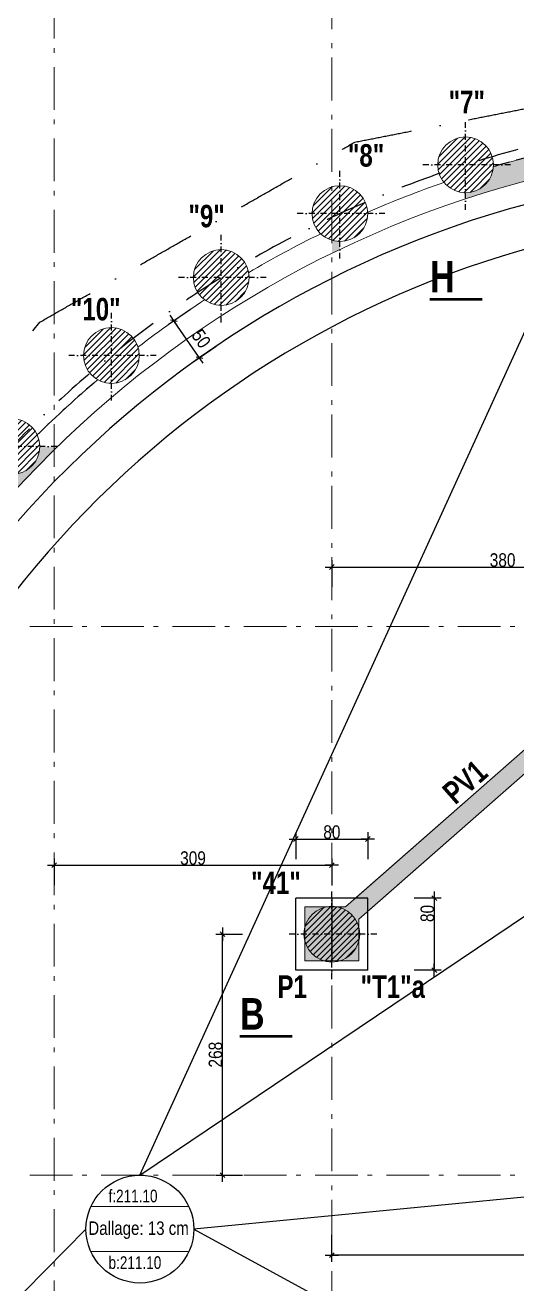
# Model space of a CAD drawing. Header units: centimetres. Extents: x 13078 to 20826, y -18629 to -14429.
# Drawn here: x 16899 to 17446, y -16663 to -15264 of the extents above; entities that cross this region are included whole.
import ezdxf
from ezdxf.enums import TextEntityAlignment as Align

# ---------------------------------------------------------------- set-up
doc = ezdxf.new("R2010")
doc.units = ezdxf.units.CM
doc.header["$LTSCALE"] = 25.4
doc.header["$PDMODE"] = 1
doc.header["$PDSIZE"] = -2
for name, pattern in [('CACHEX2', [19.05, 12.7, -6.35]), ('Style de ligne -6', [1.04164, 0.625, -0.20828, 0.06943, -0.13893]), ('TIRETPTX2', [50.8, 25.4, -12.7, 0, -12.7])]:
    doc.linetypes.add(name, pattern=pattern)
for name, color, linetype in [('01_cote_gen', 4, 'Continuous'), ('01_linteaux', 2, 'Continuous'), ('01_murs_sup', 2, 'CACHEX2'), ('01_poch_murs', 253, 'Continuous'), ('01_texte', 230, 'Continuous'), ('AA_COTES', 2, 'Continuous')]:
    doc.layers.add(name, color=color, linetype=linetype)
for name, color, linetype, lineweight in [('01_murs_coup', 5, 'Continuous', 60), ('01_PIEUX', 5, 'Continuous', 60), ('B Général', 7, 'Continuous', 5)]:
    doc.layers.add(name, color=color, linetype=linetype, lineweight=lineweight)
doc.styles.add('Eurostile', font='')
doc.styles.add('impact', font='impact.ttf')
doc.styles.add('MATTE_TXT', font='arial.ttf')
doc.styles.add('STYLE2', font='ARIALN.TTF')
doc.styles.get('Eurostile').set_extended_font_data('Eurostile')
doc.dimstyles.new('JB50', dxfattribs={"dimscale": 0.1, "dimtxt": 150, "dimasz": 15, "dimexe": 0.1, "dimexo": 0.1, "dimgap": 0.09, "dimtad": 1, "dimdec": 1, "dimdsep": 46, "dimtxsty": 'STYLE2', "dimblk1": 'BOND_G', "dimblk2": 'BOND_D', "dimsah": 1, "dimcen": 1.5, "dimdle": 0.01, "dimse1": 1, "dimse2": 1, "dimclrd": 4, "dimclre": 2, "dimclrt": 6, "dimazin": 2, "dimtfac": 2.333333, "dimtdec": 1, "dimtix": 1, "dimtmove": 2, "dimatfit": 3, "dimldrblk": 'BOND_G', "dimfxl": 1, "dimtolj": 1, "dimtzin": 0, "dimarcsym": 0})

# ---------------------------------------------------------------- blocks, each defined once
blk = doc.blocks.new('BOND_G')
at = {"layer": 'AA_COTES', "color": 0}
for p, q in [((0, -5), (0, 15)), ((5, 0), (-5, 0)), ((1.77, 1.77), (-1.77, -1.77))]:
    blk.add_line(p, q, dxfattribs=at)
blk = doc.blocks.new('BOND_D')
at = {"layer": 'AA_COTES', "color": 0}
for p, q in [((5, 0), (-5, 0)), ((-1.77, -1.77), (1.77, 1.77)), ((0, 5), (0, -15))]:
    blk.add_line(p, q, dxfattribs=at)
blk = doc.blocks.new('*D17')
at = {"layer": '01_cote_gen', "color": 4, "lineweight": -2, "ltscale": 3, "transparency": 16777216}
blk.add_line((17091.7, -15632.5), (17064.9, -15593.9), dxfattribs=at)
at = {"layer": 'Defpoints', "color": 0, "ltscale": 3, "transparency": 16777216}
for p in [(17070, -15588.6), (17064.1, -15592.7), (17098.5, -15629.7)]:
    blk.add_point(p, dxfattribs=at)
at = {"layer": '01_cote_gen', "color": 4, "lineweight": -2, "ltscale": 3, "transparency": 16777216, "xscale": 1.5, "yscale": 1.5, "zscale": 1.5}
for name, p, rotation in [('BOND_D', (17064.1, -15592.7), 124.824464113687), ('BOND_G', (17092.6, -15633.8), 304.824464113687)]:
    blk.add_blockref(name, p, dxfattribs=dict(at, rotation=rotation))
at = {"layer": '01_cote_gen', "color": 6, "ltscale": 3, "transparency": 16777216, "insert": (17094.6, -15612.6), "char_height": 15, "attachment_point": 5, "rotation": 304.8245, "style": 'STYLE2'}
blk.add_mtext('\\A1;50', dxfattribs=at)
blk = doc.blocks.new('*D21')
at = {"layer": '01_cote_gen', "color": 4, "lineweight": -2, "ltscale": 3, "transparency": 16777216}
blk.add_line((17241.5, -15866.5), (17618.5, -15866.5), dxfattribs=at)
at = {"layer": 'Defpoints', "color": 0, "ltscale": 3, "transparency": 16777216}
for p in [(17620, -15866.5), (17620, -15926.4), (17240, -16350.6)]:
    blk.add_point(p, dxfattribs=at)
at = {"layer": '01_cote_gen', "color": 4, "lineweight": -2, "ltscale": 3, "transparency": 16777216, "xscale": 1.5, "yscale": 1.5, "zscale": 1.5, "rotation": 180}
blk.add_blockref('BOND_G', (17240, -15866.5), dxfattribs=at)
at = {"layer": '01_cote_gen', "color": 4, "lineweight": -2, "ltscale": 3, "transparency": 16777216, "xscale": 1.5, "yscale": 1.5, "zscale": 1.5}
blk.add_blockref('BOND_D', (17620, -15866.5), dxfattribs=at)
at = {"layer": '01_cote_gen', "color": 6, "ltscale": 3, "transparency": 16777216, "insert": (17430, -15858.8), "char_height": 15, "attachment_point": 5, "style": 'STYLE2'}
blk.add_mtext('\\A1;380', dxfattribs=at)
blk = doc.blocks.new('*D22')
at = {"layer": '01_cote_gen', "color": 4, "lineweight": -2, "ltscale": 3, "transparency": 16777216}
blk.add_line((17721.2, -16631.7), (17241.5, -16631.7), dxfattribs=at)
at = {"layer": 'Defpoints', "color": 0, "ltscale": 3, "transparency": 16777216}
for p in [(17240, -16507.9), (17722.7, -16602.7), (17240, -16631.7)]:
    blk.add_point(p, dxfattribs=at)
at = {"layer": '01_cote_gen', "color": 4, "lineweight": -2, "ltscale": 3, "transparency": 16777216, "xscale": 1.5, "yscale": 1.5, "zscale": 1.5, "rotation": 180}
blk.add_blockref('BOND_D', (17240, -16631.7), dxfattribs=at)
at = {"layer": '01_cote_gen', "color": 4, "lineweight": -2, "ltscale": 3, "transparency": 16777216, "xscale": 1.5, "yscale": 1.5, "zscale": 1.5}
blk.add_blockref('BOND_G', (17722.7, -16631.7), dxfattribs=at)
at = {"layer": '01_cote_gen', "color": 6, "ltscale": 3, "transparency": 16777216, "insert": (17481.4, -16624.1), "char_height": 15, "attachment_point": 5, "style": 'STYLE2'}
blk.add_mtext('\\A1;482.8', dxfattribs=at)
blk = doc.blocks.new('*D23')
at = {"layer": '01_cote_gen', "color": 4, "lineweight": -2, "ltscale": 3, "transparency": 16777216}
blk.add_line((16932.4, -16197.9), (17238.5, -16197.9), dxfattribs=at)
at = {"layer": 'Defpoints', "color": 0, "ltscale": 3, "transparency": 16777216}
for p in [(17240, -16197.9), (16930.9, -16238.6), (17240, -16238.6)]:
    blk.add_point(p, dxfattribs=at)
at = {"layer": '01_cote_gen', "color": 4, "lineweight": -2, "ltscale": 3, "transparency": 16777216, "xscale": 1.5, "yscale": 1.5, "zscale": 1.5, "rotation": 180}
blk.add_blockref('BOND_G', (16930.9, -16197.9), dxfattribs=at)
at = {"layer": '01_cote_gen', "color": 4, "lineweight": -2, "ltscale": 3, "transparency": 16777216, "xscale": 1.5, "yscale": 1.5, "zscale": 1.5}
blk.add_blockref('BOND_D', (17240, -16197.9), dxfattribs=at)
at = {"layer": '01_cote_gen', "color": 6, "ltscale": 3, "transparency": 16777216, "insert": (17085.5, -16190.2), "char_height": 15, "attachment_point": 5, "style": 'STYLE2'}
blk.add_mtext('\\A1;309', dxfattribs=at)
blk = doc.blocks.new('*D24')
at = {"layer": '01_cote_gen', "color": 4, "lineweight": -2, "ltscale": 3, "transparency": 16777216}
blk.add_line((16932.4, -15115.3), (17238.5, -15115.3), dxfattribs=at)
at = {"layer": 'Defpoints', "color": 0, "ltscale": 3, "transparency": 16777216}
for p in [(17240, -15115.3), (16930.9, -15180.1), (17240, -15341.6)]:
    blk.add_point(p, dxfattribs=at)
at = {"layer": '01_cote_gen', "color": 4, "lineweight": -2, "ltscale": 3, "transparency": 16777216, "xscale": 1.5, "yscale": 1.5, "zscale": 1.5, "rotation": 180}
blk.add_blockref('BOND_G', (16930.9, -15115.3), dxfattribs=at)
at = {"layer": '01_cote_gen', "color": 4, "lineweight": -2, "ltscale": 3, "transparency": 16777216, "xscale": 1.5, "yscale": 1.5, "zscale": 1.5}
blk.add_blockref('BOND_D', (17240, -15115.3), dxfattribs=at)
at = {"layer": '01_cote_gen', "color": 6, "ltscale": 3, "transparency": 16777216, "insert": (17085.5, -15107.6), "char_height": 15, "attachment_point": 5, "style": 'STYLE2'}
blk.add_mtext('\\A1;309', dxfattribs=at)
blk = doc.blocks.new('*D10')
at = {"layer": '01_cote_gen', "color": 4, "lineweight": -2, "ltscale": 3, "transparency": 16777216}
blk.add_line((17481.6, -17159.8), (17481.6, -15940.9), dxfattribs=at)
at = {"layer": 'Defpoints', "color": 0, "ltscale": 3, "transparency": 16777216}
for p in [(17481.6, -15939.4), (17532.2, -15939.4), (17431.4, -17161.3)]:
    blk.add_point(p, dxfattribs=at)
at = {"layer": '01_cote_gen', "color": 4, "lineweight": -2, "ltscale": 3, "transparency": 16777216, "xscale": 1.5, "yscale": 1.5, "zscale": 1.5}
for name, p, rotation in [('BOND_D', (17481.6, -15939.4), 90), ('BOND_G', (17481.6, -17161.3), 270)]:
    blk.add_blockref(name, p, dxfattribs=dict(at, rotation=rotation))
at = {"layer": '01_cote_gen', "color": 6, "ltscale": 3, "transparency": 16777216, "insert": (17474, -16512), "char_height": 15, "attachment_point": 5, "rotation": 90, "style": 'STYLE2'}
blk.add_mtext('\\A1;1222', dxfattribs=at)
blk = doc.blocks.new('*D28')
at = {"layer": '01_cote_gen', "color": 4, "lineweight": -2, "ltscale": 3, "transparency": 16777216}
blk.add_line((17118.2, -16541.2), (17118.2, -16276.2), dxfattribs=at)
at = {"layer": 'Defpoints', "color": 0, "ltscale": 3, "transparency": 16777216}
for p in [(17118.2, -16274.7), (17190, -16274.7), (17190, -16542.7)]:
    blk.add_point(p, dxfattribs=at)
at = {"layer": '01_cote_gen', "color": 4, "lineweight": -2, "ltscale": 3, "transparency": 16777216, "xscale": 1.5, "yscale": 1.5, "zscale": 1.5}
for name, p, rotation in [('BOND_D', (17118.2, -16274.7), 90), ('BOND_G', (17118.2, -16542.7), 270)]:
    blk.add_blockref(name, p, dxfattribs=dict(at, rotation=rotation))
at = {"layer": '01_cote_gen', "color": 6, "ltscale": 3, "transparency": 16777216, "insert": (17110.5, -16408.7), "char_height": 15, "attachment_point": 5, "rotation": 90, "style": 'STYLE2'}
blk.add_mtext('\\A1;268', dxfattribs=at)
blk = doc.blocks.new('*D246')
at = {"layer": '01_cote_gen', "color": 4, "lineweight": -2, "ltscale": 3, "transparency": 16777216}
blk.add_line((17201.5, -16168.9), (17278.5, -16168.9), dxfattribs=at)
at = {"layer": 'Defpoints', "color": 0, "ltscale": 3, "transparency": 16777216}
for p in [(17280, -16168.9), (17200, -16246.7), (17280, -16246.7)]:
    blk.add_point(p, dxfattribs=at)
at = {"layer": '01_cote_gen', "color": 4, "lineweight": -2, "ltscale": 3, "transparency": 16777216, "xscale": 1.5, "yscale": 1.5, "zscale": 1.5, "rotation": 180}
blk.add_blockref('BOND_G', (17200, -16168.9), dxfattribs=at)
at = {"layer": '01_cote_gen', "color": 4, "lineweight": -2, "ltscale": 3, "transparency": 16777216, "xscale": 1.5, "yscale": 1.5, "zscale": 1.5}
blk.add_blockref('BOND_D', (17280, -16168.9), dxfattribs=at)
at = {"layer": '01_cote_gen', "color": 6, "ltscale": 3, "transparency": 16777216, "insert": (17240, -16161.3), "char_height": 15, "attachment_point": 5, "style": 'STYLE2'}
blk.add_mtext('\\A1;80', dxfattribs=at)
blk = doc.blocks.new('*D247')
at = {"layer": '01_cote_gen', "color": 4, "lineweight": -2, "ltscale": 3, "transparency": 16777216}
blk.add_line((17354, -16236.2), (17354, -16313.2), dxfattribs=at)
at = {"layer": 'Defpoints', "color": 0, "ltscale": 3, "transparency": 16777216}
for p in [(17279, -16234.7), (17280, -16314.7), (17354, -16314.7)]:
    blk.add_point(p, dxfattribs=at)
at = {"layer": '01_cote_gen', "color": 4, "lineweight": -2, "ltscale": 3, "transparency": 16777216, "xscale": 1.5, "yscale": 1.5, "zscale": 1.5}
for name, p, rotation in [('BOND_G', (17354, -16234.7), 90), ('BOND_D', (17354, -16314.7), 270)]:
    blk.add_blockref(name, p, dxfattribs=dict(at, rotation=rotation))
at = {"layer": '01_cote_gen', "color": 6, "ltscale": 3, "transparency": 16777216, "insert": (17346.3, -16251.7), "char_height": 15, "attachment_point": 5, "rotation": 90, "style": 'STYLE2'}
blk.add_mtext('\\A1;80', dxfattribs=at)

msp = doc.modelspace()

# ---------------------------------------------------------------- hatches: boundary and pattern name
at = {"layer": '01_poch_murs'}
h = msp.add_hatch(dxfattribs=at)
h.set_pattern_fill('ANSI31', color=256, scale=1.5)
h.set_pattern_definition([(45, (-819.88, -6716.065), (-3.367596, 3.367596), [])])
h.paths.add_polyline_path([(17388.81, -15388.33, 0.4142136), (17357.81, -15419.33), (17388.81, -15419.33)])
h.paths.add_polyline_path([(17388.81, -15419.33), (17357.81, -15419.33, 0.4142136), (17388.81, -15450.33)])
h.paths.add_polyline_path([(17388.81, -15388.33), (17388.81, -15419.33), (17419.81, -15419.33, 0.4142136)])
h.paths.add_polyline_path([(17419.81, -15419.33), (17388.81, -15419.33), (17388.81, -15450.33, 0.4142136)])
at = {"layer": '01_poch_murs', "ltscale": 3}
h = msp.add_hatch(color=256, dxfattribs=at)
h.dxf.hatch_style = 1
h.paths.add_polyline_path([(17249, -15504.53, -0.0739716), (17239.98, -15503.19), (17239.98, -15517.66, -0.0021272), (17249, -15513.3)])
h.paths.add_polyline_path([(17466.92, -15434.44), (17462.21, -15409.84, 0.009149), (17419.74, -15421.4, -0.3948152), (17388.81, -15450.33), (17388.81, -15457.17, -0.0172734)])
h.paths.add_polyline_path([(17471.93, -15407.43, 0.0020817), (17462.21, -15409.84), (17466.92, -15434.44, -0.002126), (17476.64, -15432.01)])
h.paths.add_polyline_path([(18464.59, -17318.82), (18494.57, -17318.82), (18494.57, -17281.32), (18464.59, -17281.32)], flags=9)
h.paths.add_polyline_path([(18464.32, -16709.61), (18494.86, -16709.61), (18494.86, -16670.53), (18464.32, -16670.53)], flags=9)
h.paths.add_polyline_path([(18464.59, -16560.82), (18494.55, -16560.82), (18494.55, -16523.32), (18464.59, -16523.32)], flags=9)
h.paths.add_polyline_path([(18464.4, -15950.82), (18493.35, -15950.82), (18493.35, -15913.32), (18464.4, -15913.32)], flags=9)
h.paths.add_polyline_path([(17777.73, -16390.73), (17809.88, -16390.73), (17809.88, -16338.23), (17777.73, -16338.23)], flags=9)
h.paths.add_polyline_path([(17646.89, -17841.19), (17726.83, -17787.52), (17713.86, -17768.21), (17633.92, -17821.87)], flags=9)
h.paths.add_polyline_path([(18368.11, -15570.98), (18410.19, -15570.98), (18410.19, -15518.48), (18368.11, -15518.48)], flags=9)
h.paths.add_polyline_path([(17689.08, -15496.26), (17760.83, -15496.26), (17760.83, -15473.29), (17689.08, -15473.29)], flags=9)
h.paths.add_polyline_path([(17654.92, -15472.8), (17751.2, -15472.8), (17751.2, -15449.52), (17654.92, -15449.52)], flags=9)
h.paths.add_polyline_path([(18026.08, -15497.18), (18097.83, -15497.18), (18097.83, -15474.2), (18026.08, -15474.2)], flags=9)
h.paths.add_polyline_path([(17991.92, -15473.7), (18088.2, -15473.7), (18088.2, -15450.44), (17991.92, -15450.44)], flags=9)
h.paths.add_polyline_path([(17969.64, -17547.56), (17969.64, -17414.03), (17946.36, -17414.03), (17946.36, -17547.56)], flags=9)
h.paths.add_polyline_path([(18130.02, -17722.19), (18263.55, -17722.19), (18263.55, -17698.91), (18130.02, -17698.91)], flags=9)
h.paths.add_polyline_path([(18028.19, -17652.29), (18069.58, -17652.29), (18069.58, -17629.41), (18028.19, -17629.41)], flags=9)
h.paths.add_polyline_path([(18026.25, -17618.97), (18067.53, -17618.97), (18067.53, -17596.47), (18026.25, -17596.47)], flags=9)
h.paths.add_polyline_path([(17628.85, -16535.56), (17696.32, -16535.56), (17696.32, -16498.06), (17628.85, -16498.06)], flags=9)
h.paths.add_polyline_path([(17628.11, -16378.32), (17697.05, -16378.32), (17697.05, -16339.34), (17628.11, -16339.34)], flags=9)
h.paths.add_polyline_path([(17653.92, -16017.1), (17721.71, -16017.1), (17721.71, -15978.88), (17653.92, -15978.88)], flags=9)
h.paths.add_polyline_path([(17275.96, -16352.6), (17339.68, -16352.6), (17339.68, -16315.1), (17275.96, -16315.1)], flags=9)
h.paths.add_polyline_path([(18352.53, -15660.02), (18352.53, -15588.27), (18329.56, -15588.27), (18329.56, -15660.02)], flags=9)
h.paths.add_polyline_path([(18329.44, -15658.95), (18329.44, -15591.87), (18306.47, -15591.87), (18306.47, -15658.95)], flags=9)
h.paths.add_polyline_path([(17597.02, -15644.9), (17586.27, -15573.96), (17563.56, -15577.4), (17574.31, -15648.35)], flags=9)
h.paths.add_polyline_path([(17576.1, -15646.31), (17567.79, -15591.52), (17545.07, -15594.96), (17553.38, -15649.76)], flags=9)
h.paths.add_polyline_path([(17951.49, -15669.46), (18001.34, -15669.46), (18001.34, -15645.75), (17951.49, -15645.75)], flags=9)
h.paths.add_polyline_path([(17995.05, -16462.44), (18066.8, -16462.44), (18066.8, -16439.46), (17995.05, -16439.46)], flags=9)
h.paths.add_polyline_path([(18007.17, -16438.31), (18062.59, -16438.31), (18062.59, -16415.33), (18007.17, -16415.33)], flags=9)
h.paths.add_polyline_path([(17995.05, -17043.44), (18066.8, -17043.44), (18066.8, -17020.46), (17995.05, -17020.46)], flags=9)
h.paths.add_polyline_path([(18007.17, -17019.31), (18062.59, -17019.31), (18062.59, -16996.33), (18007.17, -16996.33)], flags=9)
h.paths.add_polyline_path([(18309.24, -16871.51), (18383.96, -16871.51), (18383.96, -16850.36), (18309.24, -16850.36)], flags=9)
h.paths.add_polyline_path([(18298.1, -16834.29), (18394.27, -16834.29), (18394.27, -16811.3), (18298.1, -16811.3)], flags=9)
h.paths.add_polyline_path([(18309.24, -16797.44), (18380.2, -16797.44), (18380.2, -16776.29), (18309.24, -16776.29)], flags=9)
h.paths.add_polyline_path([(17374.05, -17741.54), (17434.28, -17711.47), (17423.69, -17690.25), (17363.46, -17720.32)], flags=9)
h.paths.add_polyline_path([(18655.93, -17295.77), (18723.8, -17295.77), (18723.8, -17257.55), (18655.93, -17257.55)], flags=9)
h.paths.add_polyline_path([(18645.3, -17087.49), (18709.34, -17087.49), (18709.34, -17049.27), (18645.3, -17049.27)], flags=9)
h.paths.add_polyline_path([(18673.47, -16964.1), (18742.65, -16964.1), (18742.65, -16925.16), (18673.47, -16925.16)], flags=9)
h.paths.add_polyline_path([(18728.13, -16819.95), (18793.67, -16819.95), (18793.67, -16780.99), (18728.13, -16780.99)], flags=9)
h.paths.add_polyline_path([(18783.01, -16676.94), (18848.32, -16676.94), (18848.32, -16638), (18783.01, -16638)], flags=9)
h.paths.add_polyline_path([(18820.13, -16530.32), (18880.44, -16530.32), (18880.44, -16492.82), (18820.13, -16492.82)], flags=9)
h.paths.add_polyline_path([(18854.11, -16385.8), (18919.64, -16385.8), (18919.64, -16346.84), (18854.11, -16346.84)], flags=9)
h.paths.add_polyline_path([(18887.97, -16265.2), (18953.1, -16265.2), (18953.1, -16226.98), (18887.97, -16226.98)], flags=9)
at = {"layer": '01_poch_murs'}
h = msp.add_hatch(dxfattribs=at)
h.set_pattern_fill('ANSI31', color=256, scale=1.5)
h.set_pattern_definition([(45, (-959.689, -6770.266), (-3.367596, 3.367596), [])])
h.paths.add_polyline_path([(17249, -15442.53, 0.4142136), (17218, -15473.53), (17249, -15473.53)])
h.paths.add_polyline_path([(17249, -15473.53), (17218, -15473.53, 0.4142136), (17249, -15504.53)])
h.paths.add_polyline_path([(17249, -15442.53), (17249, -15473.53), (17280, -15473.53, 0.4142136)])
h.paths.add_polyline_path([(17280, -15473.53), (17249, -15473.53), (17249, -15504.53, 0.4142136)])
h = msp.add_hatch(dxfattribs=at)
h.set_pattern_fill('ANSI31', color=256, scale=1.5)
h.set_pattern_definition([(45, (-1091.7474, -6841.292), (-3.367596, 3.367596), [])])
h.paths.add_polyline_path([(17116.94, -15513.56, 0.4142136), (17085.94, -15544.56), (17116.94, -15544.56)])
h.paths.add_polyline_path([(17116.94, -15544.56), (17085.94, -15544.56, 0.4142136), (17116.94, -15575.56)])
h.paths.add_polyline_path([(17116.94, -15513.56), (17116.94, -15544.56), (17147.94, -15544.56, 0.4142136)])
h.paths.add_polyline_path([(17147.94, -15544.56), (17116.94, -15544.56), (17116.94, -15575.56, 0.4142136)])
h = msp.add_hatch(dxfattribs=at)
h.set_pattern_fill('ANSI31', color=256, scale=1.5)
h.set_pattern_definition([(45, (-1214.04, -6928.0603), (-3.367596, 3.367596), [])])
h.paths.add_polyline_path([(16994.65, -15600.33, 0.4142136), (16963.65, -15631.33), (16994.65, -15631.33)])
h.paths.add_polyline_path([(16994.65, -15631.33), (16963.65, -15631.33, 0.4142136), (16994.65, -15662.33)])
h.paths.add_polyline_path([(16994.65, -15600.33), (16994.65, -15631.33), (17025.65, -15631.33, 0.4142136)])
h.paths.add_polyline_path([(17025.65, -15631.33), (16994.65, -15631.33), (16994.65, -15662.33, 0.4142136)])
h = msp.add_hatch(dxfattribs=at)
h.set_pattern_fill('ANSI31', color=256, scale=1.5)
h.set_pattern_definition([(45, (-1324.7003, -7029.246), (-3.367596, 3.367596), [])])
h.paths.add_polyline_path([(16883.99, -15701.51, 0.4142136), (16852.99, -15732.51), (16883.99, -15732.51)])
h.paths.add_polyline_path([(16883.99, -15732.51), (16852.99, -15732.51, 0.4142136), (16883.99, -15763.51)])
h.paths.add_polyline_path([(16883.99, -15701.51), (16883.99, -15732.51), (16914.99, -15732.51, 0.4142136)])
h.paths.add_polyline_path([(16914.99, -15732.51), (16883.99, -15732.51), (16883.99, -15763.51, 0.4142136)])
at = {"layer": '01_poch_murs', "ltscale": 3}
h = msp.add_hatch(color=256, dxfattribs=at)
h.dxf.hatch_style = 1
h.paths.add_polyline_path([(16930.93, -15736.29), (16930.93, -15732.51), (16914.99, -15732.51, -0.5347923), (16872.1, -15761.14, 0.0189133), (16813.06, -15830.33, -0.1387368), (16817.65, -15846.57), (16832.09, -15846.57, -0.0314676)])
h.paths.add_polyline_path([(16832.09, -15846.57), (16817.65, -15846.57, -0.4956818), (16778.39, -15876.45, 0.0140874), (16740.55, -15932.66), (16770.26, -15932.66, -0.0225101)])
h = msp.add_hatch(color=256, dxfattribs=at)
h.dxf.hatch_style = 1
h.paths.add_polyline_path([(17550.93, -16011.4), (17550.93, -15984.77), (17255.22, -16244.7), (17246.65, -16244.7, -0.2819136), (17269.98, -16267.16), (17269.98, -16258.35)])
h.paths.add_polyline_path([(17731.74, -16329.62, -0.1483562), (17713.74, -16329.62), (17713.74, -16428.27, -0.1483562), (17731.74, -16428.27)])
h.paths.add_polyline_path([(18108.99, -16243.15), (18088.99, -16243.15), (18088.99, -16475.95), (18108.99, -16475.95)])
at = {"layer": '01_poch_murs'}
h = msp.add_hatch(dxfattribs=at)
h.set_pattern_fill('ANSI31', color=256, scale=1.5)
h.set_pattern_definition([(45, (-968.712, -7571.4073), (-3.367596, 3.367596), [])])
h.paths.add_polyline_path([(17239.98, -16243.67, 0.4142136), (17208.98, -16274.67), (17239.98, -16274.67)])
h.paths.add_polyline_path([(17239.98, -16274.67), (17208.98, -16274.67, 0.4142136), (17239.98, -16305.67)])
h.paths.add_polyline_path([(17239.98, -16243.67), (17239.98, -16274.67), (17270.98, -16274.67, 0.4142136)])
h.paths.add_polyline_path([(17270.98, -16274.67), (17239.98, -16274.67), (17239.98, -16305.67, 0.4142136)])
at = {"layer": '01_poch_murs', "ltscale": 3}
h = msp.add_hatch(color=256, dxfattribs=at)
h.dxf.hatch_style = 1
h.paths.add_polyline_path([(17269.98, -16282.49, -0.2629516), (17248.77, -16304.4), (17269.98, -16304.4)])
h.paths.add_polyline_path([(17269.98, -16282.49), (17269.98, -16266.86, 0.2819136), (17246.65, -16244.4), (17239.98, -16244.4), (17239.98, -16304.4), (17248.77, -16304.4, 0.2629516)])
h.paths.add_polyline_path([(17239.98, -16244.4), (17233.31, -16244.4, 0.2819136), (17209.98, -16266.86), (17209.98, -16282.49, 0.2629516), (17231.19, -16304.4), (17239.98, -16304.4)])
h.paths.add_polyline_path([(17233.31, -16244.4), (17209.98, -16244.4), (17209.98, -16266.86, -0.2819136)], flags=17)
h.paths.add_polyline_path([(17209.98, -16282.49), (17209.98, -16304.4), (17231.19, -16304.4, -0.2629516)], flags=17)

# ---------------------------------------------------------------- linework, layer by layer
at = {"layer": '01_cote_gen', "ltscale": 3}
msp.add_line((17239.98, -16235.39), (17239.98, -16304.4), dxfattribs=at)
at = {"layer": '01_linteaux', "linetype": 'TIRETPTX2', "ltscale": 0.01}
for p, q in [((17388.81, -15469.33), (17388.81, -15369.33)), ((17438.81, -15419.33), (17338.81, -15419.33)), ((17249, -15523.53), (17249, -15423.53)), ((17299, -15473.53), (17199, -15473.53)), ((17116.94, -15594.56), (17116.94, -15494.56)), ((17166.94, -15544.56), (17066.94, -15544.56)), ((16994.65, -15681.33), (16994.65, -15581.33)), ((17044.65, -15631.33), (16944.65, -15631.33)), ((16933.99, -15732.51), (16833.99, -15732.51)), ((17239.98, -16324.67), (17239.98, -16224.67)), ((17289.98, -16274.67), (17189.98, -16274.67))]:
    msp.add_line(p, q, dxfattribs=at)
at = {"layer": '01_linteaux', "color": 5, "linetype": 'TIRETPTX2', "ltscale": 0.1}
msp.add_line((16664, -15905.4), (16915.07, -15594.18), dxfattribs=at)
at = {"layer": '01_linteaux'}
for p, q in [((17279.98, -16234.67), (17199.98, -16234.67)), ((17199.98, -16314.67), (17199.98, -16234.67)), ((17279.98, -16314.67), (17279.98, -16234.67)), ((17279.98, -16314.67), (17199.98, -16314.67))]:
    msp.add_line(p, q, dxfattribs=at)
at = {"layer": '01_linteaux', "linetype": 'TIRETPTX2', "ltscale": 0.07}
msp.add_arc((17756.79, -16575.93), 1213.73, 91.99092, 160.61055, dxfattribs=at)
at = {"layer": '01_linteaux'}
msp.add_arc((17756.79, -16575.93), 1152.73, 92.0761, 160.43927, dxfattribs=at)
at = {"layer": '01_linteaux', "color": 5, "linetype": 'TIRETPTX2', "ltscale": 0.1}
for points in [[(17265.49, -15394.07), (17458.7, -15356.03), (17651.91, -15318)], [(16915.07, -15594.18), (17090.28, -15494.12), (17265.49, -15394.07)], [(16915.07, -15594.18), (17090.28, -15494.12), (17265.49, -15394.07)]]:
    msp.add_open_spline(points, degree=2, dxfattribs=at)
at = {"layer": '01_murs_coup', "linetype": 'Continuous', "lineweight": 5}
for p, q in [((17616.7, -15926.95), (17255.22, -16244.4)), ((17616.7, -15926.95), (17263.2, -16237.39)), ((17618.56, -15951.95), (17269.98, -16258.05)), ((17618.56, -15951.95), (17281.33, -16248.08)), ((17209.98, -16244.4), (17209.98, -16304.4)), ((17255.22, -16244.4), (17209.98, -16244.4)), ((17269.98, -16258.05), (17269.98, -16304.4)), ((17269.98, -16304.4), (17209.98, -16304.4)), ((16971.88, -16577.58), (17080.9, -16577.58)), ((16971.88, -16627.73), (17080.9, -16627.73))]:
    msp.add_line(p, q, dxfattribs=at)
for radius, start, end in [(1177.73, 92.05395, 160.46959), (1202.73, 101.94011, 106.27421), (1202.73, 109.02311, 113.35721), (1202.73, 116.10611, 120.44021), (1202.73, 123.18911, 127.52321), (1202.73, 130.27211, 134.60621)]:
    msp.add_arc((17756.79, -16575.93), radius, start, end, dxfattribs=at)
at = {"layer": '01_murs_sup', "ltscale": 0.05}
for start, end in [(101.94011, 106.27421), (130.27211, 134.60621)]:
    msp.add_arc((17756.79, -16575.93), 1202.73, start, end, dxfattribs=at)
at = {"layer": '01_PIEUX', "linetype": 'Continuous', "lineweight": 5}
for centre in [(17388.81, -15419.33), (17249, -15473.53), (17116.94, -15544.56), (16994.65, -15631.33), (16883.99, -15732.51), (17239.98, -16274.67)]:
    msp.add_circle(centre, 31, dxfattribs=at)
at = {"layer": '01_texte'}
for p, q in [((17026.39, -16542.66), (17539.63, -15418.4)), ((17026.39, -16542.66), (17903.99, -15951.95)), ((18089, -16505.95), (17086.39, -16602.66)), ((16966.39, -16602.66), (16367.4, -17209.91)), ((17086.39, -16602.66), (17708.73, -16942.02))]:
    msp.add_line(p, q, dxfattribs=at)
at = {"layer": '01_texte', "const_width": 3}
for points in [[(17407.4, -15568.72), (17348.9, -15568.72)], [(17195.99, -16388.47), (17137.49, -16388.47)]]:
    msp.add_lwpolyline(points, dxfattribs=at)
at = {"layer": '01_texte'}
msp.add_circle((17026.39, -16602.66), 60, dxfattribs=at)
msp.add_arc((17756.79, -16575.93), 1104.81, 92.12065, 160.3783, dxfattribs=at)
at = {"layer": 'B Général', "color": 1, "linetype": 'Style de ligne -6', "lineweight": 13, "ltscale": 3}
for p, q in [((16930.93, -18136.29), (16930.93, -15141.29)), ((17240, -15141.29), (17240, -18171.54)), ((18380.17, -16542.66), (16061.54, -16542.66))]:
    msp.add_line(p, q, dxfattribs=at)
at = {"layer": 'B Général', "color": 1, "linetype": 'Style de ligne -6', "lineweight": 13, "ltscale": 3, "true_color": 0xff0000}
msp.add_line((18380.17, -15932.66), (16061.54, -15932.66), dxfattribs=at)

# ---------------------------------------------------------------- texts
at = {"layer": '01_texte', "style": 'impact'}
for s, height, rotation, p in [('"7"', 25, 0, (17390.17, -15369.4)), ('"8"', 25, 0, (17278.07, -15428.78)), ('"9"', 25, 0, (17100.62, -15496.23)), ('H', 35, 0, (17362.92, -15571.57)), ('"10"', 25, 0, (16977.24, -15599.72)), ('PV1', 25, 41.29096, (17401.3, -16120.48)), ('"41"', 25, 0, (17177.78, -16237.6)), ('P1', 25, 0, (17195.82, -16353.02)), ('"T1"a', 25, 0, (17307.82, -16353.02)), ('B', 35, 0, (17151.51, -16391.32))]:
    msp.add_text(s, height=height, rotation=rotation, dxfattribs=at).set_placement(p, align=Align.BOTTOM_CENTER)
at = {"layer": '01_texte', "style": 'Eurostile', "width": 0.8}
for s, p in [('f:211.10', (16991.48, -16572.88)), ('b:211.10', (16991.48, -16646.95))]:
    msp.add_text(s, height=14.097, rotation=0, dxfattribs=at).set_placement(p)
at = {"layer": '01_texte', "style": 'MATTE_TXT', "width": 0.8}
msp.add_text('Dallage: 13 cm', height=15, dxfattribs=at).set_placement((17024.9, -16613.6), align=Align.BOTTOM_CENTER)

# ---------------------------------------------------------------- dimensions: what is measured, and where the dimension line sits
at = {"layer": '01_cote_gen', "ltscale": 3}
for base, p1, p2, picture, middle in [((17239.9801, -15115.3121), (16930.9319, -15180.0857), (17239.9801, -15341.5527), '*D24', (17085.456, -15107.6445)), ((17619.98, -15866.45), (17239.98, -16350.6), (17619.98, -15926.35), '*D21', (17429.98, -15858.79)), ((17279.98, -16168.92), (17199.98, -16246.67), (17279.98, -16246.67), '*D246', (17239.98, -16161.26)), ((17239.9801, -16197.9051), (16930.9319, -16238.554), (17239.9801, -16238.554), '*D23', (17085.456, -16190.2375)), ((17239.98, -16631.74), (17722.74, -16602.67), (17239.98, -16507.93), '*D22', (17481.36, -16624.07))]:
    dim = msp.add_linear_dim(base=base, p1=p1, p2=p2, dimstyle='JB50', dxfattribs=at)
    dim.commit()
    dim.dimension.update_dxf_attribs({"geometry": picture, "text_midpoint": middle})
for base, p1, p2, angle, picture, middle, dimtype in [((17064.05, -15592.72), (17098.51, -15629.65), (17069.96, -15588.61), 124.82446, '*D17', (17094.62, -15612.59), 161), ((17481.57, -15939.35), (17431.43, -17161.31), (17532.18, -15939.35), 90, '*D10', (17474.03, -16512), 160), ((17354, -16314.67), (17279, -16234.67), (17279.98, -16314.67), 90, '*D247', (17346.33, -16251.67), 160)]:
    dim = msp.add_linear_dim(base=base, p1=p1, p2=p2, angle=angle, dimstyle='JB50', dxfattribs=at)
    dim.commit()
    dim.dimension.update_dxf_attribs({"geometry": picture, "text_midpoint": middle, "dimtype": dimtype})
dim = msp.add_linear_dim(base=(17118.15, -16274.67), p1=(17189.98, -16542.66), p2=(17189.98, -16274.67), angle=90, dimstyle='JB50', dxfattribs=at)
dim.commit()
dim.dimension.update_dxf_attribs({"geometry": '*D28', "text_midpoint": (17110.49, -16408.67)})

doc.saveas('drawing.dxf')
